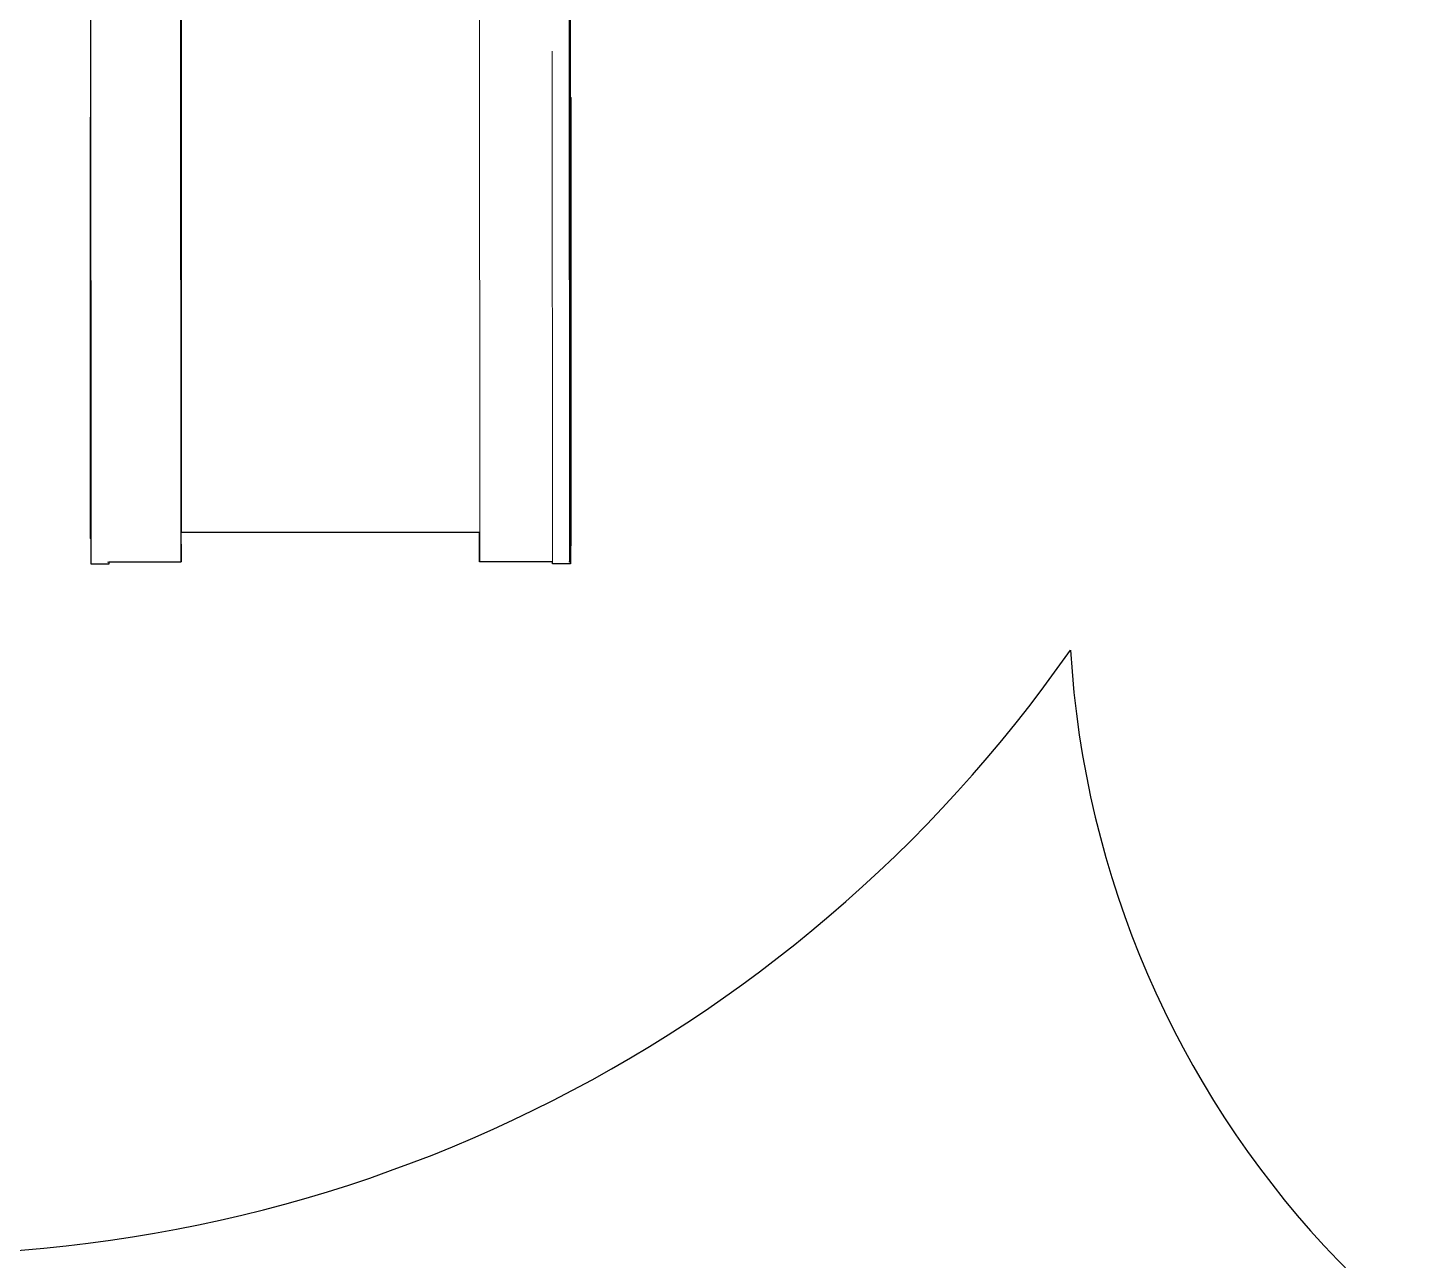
# Model space of a CAD drawing. Extents: x 5706208 to 5786773, y -2031603 to -1909573.
# Drawn here: x 5761014 to 5763487, y -1990627 to -1988416 of the extents above; entities that cross this region are included whole.
import ezdxf

# ---------------------------------------------------------------- set-up
doc = ezdxf.new("R2010")
doc.units = 0
doc.header["$LTSCALE"] = 1000
doc.header["$MEASUREMENT"] = 0
doc.layers.get('0').update_dxf_attribs({"linetype": 'CONTINUOUS'})
doc.layers.add('FURNITURE-r', color=44, linetype='CONTINUOUS')
doc.layers.add('WALL', color=7, linetype='CONTINUOUS')

# ---------------------------------------------------------------- blocks, each defined once
blk = doc.blocks.new('A$C57315646')
at = {"layer": 'FURNITURE-r', "lineweight": 0}
for p, q in [((2.3652, 0.8634), (0, 0.8622)), ((0, 0.8622), (0, 0.8306)), ((2.3671, 0.8634), (0.0039, 0.8622)), ((0.0039, 0.8622), (0.0039, 0.8622)), ((0.0364, 0.8623), (0.0364, 0.8622)), ((0.0465, 0.8623), (0.0364, 0.8623)), ((0.0366, 0.8623), (0.0366, 0.8622)), ((0.8026, 0.8637), (0.0465, 0.8636)), ((0.0465, 0.8636), (0.0465, 0.8622)), ((0.8025, 0.8637), (0.8025, 0.8624)), ((0.8026, 0.8627), (0.8026, 0.8637)), ((0.8026, 0.8624), (0.8026, 0.8627)), ((0, 0.8306), (0, 0.8303)), ((0, 0.8306), (0.0039, 0.8306)), ((0, 0.8303), (0.0039, 0.8303)), ((0.0039, 0.8329), (0.004, 0.7012)), ((0.004, 0.7012), (2.3379, 0.7024)), ((0.0043, 0.6999), (0.0043, 0.7012)), ((0.0362, 0.6999), (0.0043, 0.6999)), ((0.0362, 0.7012), (0.0362, 0.6999)), ((0.0568, 0.6997), (0.0571, 0.1646)), ((0.079, 0.6997), (0.0568, 0.6997)), ((0.079, 0.6997), (2.3379, 0.7008)), ((2.3379, 0.7008), (0.079, 0.6997)), ((0.1871, 0.7013), (0.1871, 0.6998)), ((2.3383, 0.1657), (0.0043, 0.1645)), ((0.0043, 0.1645), (0.0044, 0.0339)), ((0.9209, 0.0341), (0.0005, 0.0339)), ((0.0005, 0.0339), (0.0006, 0.0023)), ((0.0006, 0.0023), (2.3097, 0.0034)), ((0.0006, 0.002), (2.3097, 0.0032)), ((0.0006, 0.0023), (0.0006, 0.002)), ((0.0044, 0.0035), (2.3097, 0.0047)), ((0.0044, 0.0046), (0.0044, 0.0035)), ((0.0048, 0.0022), (0.0048, 0.0023)), ((0.0367, 0.0022), (0.0048, 0.0022)), ((0.0332, 0.0021), (0.0332, 0)), ((0.0332, 0), (0.0468, 0)), ((0.0367, 0.0023), (0.0367, 0.0022)), ((0.0468, 0.0021), (0.0468, 0)), ((0.0468, 0), (0.0575, 0)), ((0.0581, 0), (0.0472, 0)), ((0.0476, 0), (0.0516, 0)), ((0.0516, 0), (0.0478, 0)), ((0.0575, 0.0021), (0.0575, 0)), ((0.0575, 0), (0.0609, 0)), ((0.0596, 0), (0.0581, 0)), ((0.0609, 0), (0.0608, 0.0021)), ((0.0746, 0.0001), (0.0609, 0)), ((0.0741, 0.0001), (0.0705, 0)), ((0.0792, 0.0001), (0.074, 0.0001)), ((0.1125, 0.0001), (0.0741, 0.0001)), ((0.0746, 0.0021), (0.0746, 0.0001)), ((0.0792, 0.0021), (0.0792, 0.0001)), ((0.0792, 0.0001), (0.1125, 0.0001)), ((0.1045, 0.0001), (0.0852, 0.0001)), ((0.107, 0.0001), (0.0883, 0.0001)), ((0.1039, 0.0001), (0.0985, 0.0001)), ((0.1085, 0.0001), (0.1039, 0.0001)), ((0.1069, 0.0001), (0.1045, 0.0001)), ((0.1085, 0.0001), (0.107, 0.0001)), ((0.1246, 0.0001), (0.1085, 0.0001)), ((0.1125, 0.0001), (0.1125, 0.0021)), ((0.1246, 0.0001), (0.1125, 0.0001)), ((0.1246, 0.0021), (0.1246, 0.0001)), ((0.1248, 0.0021), (0.1248, 0.0001)), ((0.1248, 0.0001), (0.1564, 0.0002)), ((0.1372, 0.0001), (0.1255, 0.0001)), ((0.1368, 0.0001), (0.1281, 0.0001)), ((0.1317, 0.0001), (0.1301, 0.0001)), ((0.1333, 0.0001), (0.131, 0.0001)), ((0.1317, 0.0001), (0.1398, 0.0001)), ((0.1373, 0.0001), (0.1317, 0.0001)), ((0.1381, 0.0001), (0.1333, 0.0001)), ((0.1333, 0.0001), (0.1388, 0.0001)), ((0.1398, 0.0001), (0.1333, 0.0001)), ((0.1388, 0.0001), (0.1368, 0.0001)), ((0.1408, 0.0001), (0.1372, 0.0001)), ((0.1388, 0.0001), (0.1388, 0.0001)), ((0.1432, 0.0001), (0.1388, 0.0001)), ((0.1398, 0.0001), (0.14, 0.0001)), ((0.1408, 0.0001), (0.1398, 0.0001)), ((0.1463, 0.0001), (0.1408, 0.0001)), ((0.147, 0.0001), (0.1421, 0.0001)), ((0.147, 0.0001), (0.1423, 0.0001)), ((0.1446, 0.0001), (0.1427, 0.0001)), ((0.1486, 0.0001), (0.1432, 0.0001)), ((0.1509, 0.0001), (0.1446, 0.0001)), ((0.1533, 0.0001), (0.1453, 0.0001)), ((0.1564, 0.0002), (0.1463, 0.0001)), ((0.1474, 0.0001), (0.147, 0.0001)), ((0.1564, 0.0002), (0.1486, 0.0001)), ((0.1533, 0.0001), (0.1509, 0.0001)), ((0.168, 0.0002), (0.1533, 0.0001)), ((0.1564, 0.0021), (0.1564, 0.0002)), ((0.1564, 0.0002), (0.1671, 0.0002)), ((0.16, 0.0022), (0.16, 0.0002)), ((0.16, 0.0002), (0.172, 0.0002)), ((0.172, 0.0022), (0.172, 0.0002)), ((0.172, 0.0002), (0.1895, 0.0002)), ((0.1895, 0.0002), (0.1837, 0.0002)), ((0.1895, 0.0022), (0.1895, 0.0002)), ((0.1895, 0.0002), (0.1991, 0.0002)), ((0.1895, 0.0002), (0.2021, 0.0002)), ((0.1912, 0.0002), (0.1985, 0.0002)), ((0.201, 0.0002), (0.1952, 0.0002)), ((0.1985, 0.0002), (0.201, 0.0002)), ((0.1991, 0.0002), (0.199, 0.0002)), ((0.201, 0.0002), (0.1993, 0.0002)), ((0.201, 0.0002), (0.2063, 0.0002)), ((0.8006, 0.0002), (0.201, 0.0002)), ((0.2021, 0.0022), (0.2021, 0.0002)), ((0.2021, 0.0002), (0.8006, 0.0002)), ((0.2087, 0.0022), (0.2087, 0.0002)), ((0.2087, 0.0002), (0.8258, 0.0003)), ((0.807, 0.0002), (0.2124, 0.0002)), ((0.8034, 0.0002), (0.807, 0.0002)), ((0.8071, 0.0002), (0.8034, 0.0002)), ((0.8258, 0.0003), (0.807, 0.0002)), ((0.807, 0.0002), (0.8074, 0.0002)), ((0.8182, 0.0002), (0.8071, 0.0002)), ((0.8078, 0.0002), (0.8074, 0.0002)), ((0.8129, 0.0002), (0.8128, 0.0002)), ((0.8187, 0.0002), (0.8158, 0.0002)), ((0.8179, 0.0002), (0.8164, 0.0002)), ((0.8258, 0.0003), (0.8179, 0.0002)), ((0.8179, 0.0002), (0.8188, 0.0002)), ((0.823, 0.0003), (0.8187, 0.0002)), ((0.8188, 0.0002), (0.838, 0.0003)), ((0.8232, 0.0003), (0.823, 0.0003)), ((0.8253, 0.0003), (0.8231, 0.0003)), ((0.8258, 0.0003), (0.8258, 0.0022)), ((0.838, 0.0003), (0.8258, 0.0003)), ((0.838, 0.0022), (0.838, 0.0003))]:
    blk.add_line(p, q, dxfattribs=at)

msp = doc.modelspace()

# ---------------------------------------------------------------- linework, layer by layer
at = {"layer": 'FURNITURE-r', "lineweight": 0}
for p, q in [((5761126.4, -1987013.5), (5761127.6, -1989374.4)), ((5761126.4, -1987015.4), (5761127.6, -1989378.2)), ((5761288.4, -1989374.3), (5761287.2, -1987042.6)), ((5761289.9, -1989299.3), (5761288.8, -1987042.6)), ((5761127, -1988576.5), (5761126.1, -1988576.5)), ((5761126.1, -1988576.5), (5761127.4, -1988576.5)), ((5761126.1, -1988576.5), (5761126.2, -1989331.8)), ((5761127.4, -1988576.5), (5761127, -1988576.5)), ((5761288.3, -1989191.3), (5761289.8, -1989191.3)), ((5761289.9, -1989299.3), (5761289.9, -1989321.5)), ((5761289.9, -1989321.5), (5761824.5, -1989321.2)), ((5761126.2, -1989331.8), (5761127.5, -1989331.8)), ((5761127.5, -1989331.8), (5761127.5, -1989341.8)), ((5761127.5, -1989341.6), (5761127.5, -1989341.6)), ((5761127.5, -1989341.8), (5761127.5, -1989341.8)), ((5761288.4, -1989342.1), (5761289.7, -1989342.1)), ((5761289.7, -1989342.1), (5761289.7, -1989373.9)), ((5761127.6, -1989374.4), (5761127.6, -1989374.4)), ((5761127.6, -1989378.2), (5761159.2, -1989378.2)), ((5761156.8, -1989374.4), (5761288.4, -1989374.3)), ((5761159.2, -1989378.2), (5761159.2, -1989374.4)), ((5761159.2, -1989378.2), (5761159.4, -1989378.2)), ((5761159.4, -1989378.2), (5761159.4, -1989374.4)), ((5761289.7, -1989373.9), (5761288.4, -1989373.9))]:
    msp.add_line(p, q, dxfattribs=at)
at = {"layer": 'WALL', "color": 8, "ltscale": 0.1}
msp.add_lwpolyline([(5761985.5, -1986527.7), (5761987.4, -1989377.7), (5761955, -1989377.7), (5761955, -1989373.8), (5761824.5, -1989373.9), (5761824.5, -1989321.2), (5761288.4, -1989321.4), (5761288.4, -1989373.9), (5761159.4, -1989374.4), (5761159.2, -1989378.2), (5761127.6, -1989378.2), (5761125.7, -1986528.2), (5761214.8, -1986528.2), (5761214.8, -1986514.9), (5761899.6, -1986514.4), (5761899.6, -1986527.7), (5761985.5, -1986527.7)], dxfattribs=at)
for centre, radius, start, end in [((5764609.4, -1989428.6), 1728.2, 183.4295, 137.5479), ((5760805.7, -1988080.8), 2535, 209.1223, 325.0785)]:
    msp.add_arc(centre, radius, start, end, dxfattribs=at)

# ---------------------------------------------------------------- block references
at = {"color": 8, "ltscale": 10, "xscale": 998.9986730661869, "yscale": 998.9986730661869, "zscale": 998.9986730661869, "rotation": 90}
msp.add_blockref('A$C57315646', (5761988.9, -1989378.2), dxfattribs=at)

doc.saveas('drawing.dxf')
